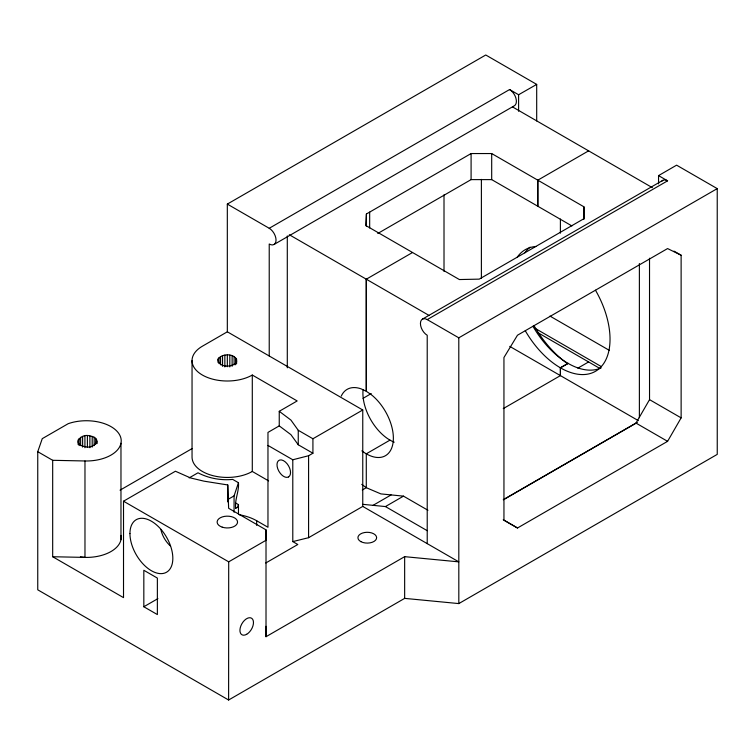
<?xml version="1.0" encoding="UTF-8"?>
<svg xmlns="http://www.w3.org/2000/svg" width="755" height="755" viewBox="0 0 755 755"><rect width="100%" height="100%" fill="white"/><g stroke="black" fill="none" stroke-linecap="round" stroke-linejoin="round"><path stroke-width="1.13" d="M123.518 501.207L228.699 561.833L266.015 540.287L266.015 529.859L228.633 508.275L227.755 484.955L203.992 481.161L190.628 477.972L175.424 471.233L123.518 501.207L123.518 597.63L52.68 556.737L52.68 460.305L37.75 451.688L42.261 438.655L68.214 423.678A34.862 20.13 0 0 1 120.102 435.805A34.862 20.13 0 0 1 84.975 460.975L52.68 460.305M84.975 460.975L84.975 557.407L52.68 556.737M89.883 447.715L89.883 435.928C80.643 432.908 71.517 444.714 84.928 446.601C94.167 449.631 103.284 437.815 89.883 435.928M92.195 447.092L92.195 436.475M94.177 445.61L94.177 437.353M95.696 444.336L95.696 438.504M96.649 443.336L96.649 439.835M96.98 443.6L96.98 441.269M120.97 539.683L120.97 443.251M143.828 606.756L143.828 570.27L157.37 578.085L157.37 614.57L143.828 606.756L157.918 598.621M192.044 360.626L192.044 457.058A35.296 20.376 0 0 0 213.835 475.886A35.296 20.376 0 0 0 252.293 471.46L268.62 480.888M37.75 451.688L37.75 589.815L228.614 700.008L228.699 561.833M235.692 508.351C234.569 499.565 239.222 491.42 238.467 482.728L232.71 479.406C220.828 480.586 208.597 478.311 197.999 472.8L189.165 477.896M252.293 471.46L252.293 375.037A35.296 20.376 0 0 1 202.378 375.037A35.296 20.376 0 0 1 202.378 346.215L227.331 331.804L227.321 204.095L485.758 54.992L536.692 84.4L536.692 120.951M228.614 700.008L404.652 598.375L458.823 603.585L458.814 561.871L404.652 556.662L266.015 636.71L266.015 529.859M279.246 411.296L290.92 420.073L298.253 430.293L312.919 438.768L312.919 453.236L298.253 444.77L290.92 434.663L279.246 425.886L279.246 411.296L297.168 400.952L252.293 375.037M287.296 367.827L287.296 235.947M265.769 562.994L297.8 544.497L292.789 541.599L292.789 459.767L267.968 445.431M292.789 541.599L308.587 537.692L308.587 455.737L312.919 453.236M308.587 537.692L362.759 506.416L362.759 409.993L227.331 331.804M412.541 252.5L366.288 279.208L366.288 391.269L371.573 394.912A38.307 22.112 60 0 1 392.93 443.525A38.307 22.112 60 0 1 361.871 450.848M366.411 226.453L366.411 213.986L471.092 153.548L491.694 153.548L583.926 206.804L583.926 219.271M369.667 227.972L369.667 212.108M377.774 233.484L471.092 179.614L471.092 153.548M481.388 278.236L481.397 179.379M571.903 225.924L491.694 179.614L491.694 153.548M560.389 233.163L560.408 219.054M583.926 206.804L583.926 218.695L479.236 279.133L459.38 279.548L365.694 225.452L366.411 213.986M218.091 359.04C217.431 367.694 232.795 368.1 236.589 361.909C237.24 353.255 221.885 352.84 218.091 359.04L218.091 362.579M234.069 512.277L234.069 495.903L238.467 482.728M235.636 502.99L238.467 504.623L237.561 507.266L235.541 508.436M503.255 499.725L635.993 423.093L649.536 399.64L649.526 258.21M503.226 519.751L517.496 527.99L667.59 441.335L681.133 417.874L681.123 255.237L673.988 251.122M658.549 183.871L658.549 175.613L676.603 165.166L717.231 188.618L717.25 454.378L458.823 603.585M227.321 204.095L269.224 228.284L509.587 89.543L518.6 94.743L536.692 84.4M274.037 244.478L514.4 105.738A9.626 5.559 60 0 0 515.873 98.027A9.626 5.559 60 0 0 509.587 89.543M537.805 180.181L537.815 206.247L537.796 180.19L588.607 150.849M587.947 151.236L588.598 150.858M120.054 490.174L192.214 448.517M422.423 319.129L662.796 180.36M427.226 543.638L427.217 335.267A9.588 5.54 60 0 1 420.431 323.517A9.588 5.54 60 0 1 427.217 319.601L667.59 180.832L658.549 175.613M279.246 425.886L267.968 432.407L267.968 527.264L256.681 520.752A41.497 23.952 0 0 0 239.231 514.74M427.217 319.601L458.795 337.825L717.231 188.618M363.023 398.376L371.233 393.544M312.919 438.768L362.759 409.993M227.755 499.555L234.069 495.903M389.986 440.127L366.288 453.812L366.288 487.692L362.277 490.014M568.081 363.382L560.399 367.808L560.418 375.613L638.362 420.648M568.081 363.372L560.408 367.808L560.427 375.613L503.255 408.606M577.839 368.157L588.607 361.947M373.055 505.34L391.109 494.921M362.834 504.331L385.437 506.567L403.491 496.139L427.953 510.267M503.66 499.612L637.343 422.413M292.789 459.767L308.587 455.737M471.092 179.614L491.694 179.614M403.491 496.139L380.888 493.902L366.288 487.692L361.73 484.361M80.398 556.794L84.975 557.407A34.862 20.13 0 0 0 121.064 535.399M681.123 255.237L667.58 248.565L517.477 335.22L503.944 357.53L503.953 520.167L517.496 527.99M512.654 106.993L652.395 187.684M549.97 316.09L609.209 350.292M534.974 328.283L601.367 366.619M538.07 332.776L599.715 368.364M649.536 399.64L681.133 417.874M509.757 346.385L560.427 375.613M635.993 423.093L667.59 441.335M289.325 234.758L429.066 315.448M385.437 506.567L427.226 530.69M362.759 506.416L458.814 561.871L458.795 337.825M444.006 194.837L444.016 271.404M80.634 437.353L80.634 445.61M79.115 438.504L79.115 445.573M78.152 439.835L78.152 444.553M639.381 263.523L639.381 417.704M518.6 94.743L518.6 111.259M404.652 556.662L404.652 598.375M366.288 279.208L366.288 391.269L361.003 388.816A38.307 22.112 60 0 0 341.26 396.12M298.253 430.293L298.253 444.77M269.233 356.001L269.224 244.007A9.626 5.559 60 0 0 276.037 240.071A9.626 5.559 60 0 0 269.224 228.284M266.015 626.291L266.015 636.71M256.681 520.752L256.681 525.386M238.467 504.623L238.467 514.023M236.589 359.04L236.589 363.759M235.626 357.71L235.626 364.788M234.107 356.568L234.107 364.825M232.125 355.69L232.125 366.307M229.813 355.133L229.813 366.93M227.755 484.955L227.755 501.886M227.34 354.944L227.34 366.741M224.858 355.133L224.858 366.93M222.546 355.69L222.546 366.307M220.564 356.568L220.564 364.825M219.044 357.71L219.044 363.608M87.401 435.739L87.401 447.526M84.928 435.928L84.928 447.715M82.616 436.475L82.616 447.083M170.451 546.016A19.149 11.061 60 0 1 160.872 529.425M661.71 181.36A9.588 5.54 60 0 1 667.59 180.832M595.487 290.222A70.224 40.525 60 0 1 595.497 371.29A70.224 40.525 60 0 1 525.282 330.737M517.194 257.266A70.224 40.525 60 0 1 535.908 246.47M394.223 442.185A38.307 22.112 60 0 1 363.089 389.655M601.159 367.902A70.224 40.525 60 0 1 532.964 326.302M524.867 252.84A70.224 40.525 60 0 1 530.133 247.149M567.486 363.665A79.794 46.074 60 0 1 563.825 360.928M562.928 360.211A79.794 46.074 60 0 1 534.03 325.698M288.552 476.924L287.145 477.358A9.579 5.53 60 0 1 280.379 473.442L278.973 471.394A9.579 5.53 60 0 1 278.387 460.767A9.579 5.53 60 0 1 287.145 463.815L288.552 465.863A9.579 5.53 60 0 1 288.552 476.924M246.696 634.285A9.579 5.53 -60 0 0 252.566 619.166A9.579 5.53 -60 0 0 240.836 625.942A9.579 5.53 -60 0 0 246.696 634.285M129.945 533.587A30.323 17.507 60 0 0 162.108 573.592A30.323 17.507 60 0 0 162.108 530.708A30.323 17.507 60 0 0 129.945 533.587M222.225 527.16A10.211 5.898 0 0 0 237.551 522.054A10.211 5.898 0 0 0 222.225 516.948A10.211 5.898 0 0 0 222.225 527.16M360.899 541.656A9.362 5.408 0 0 0 376.396 538.9A9.362 5.408 0 0 0 364.523 532.53A9.362 5.408 0 0 0 360.899 541.656"/></g></svg>
